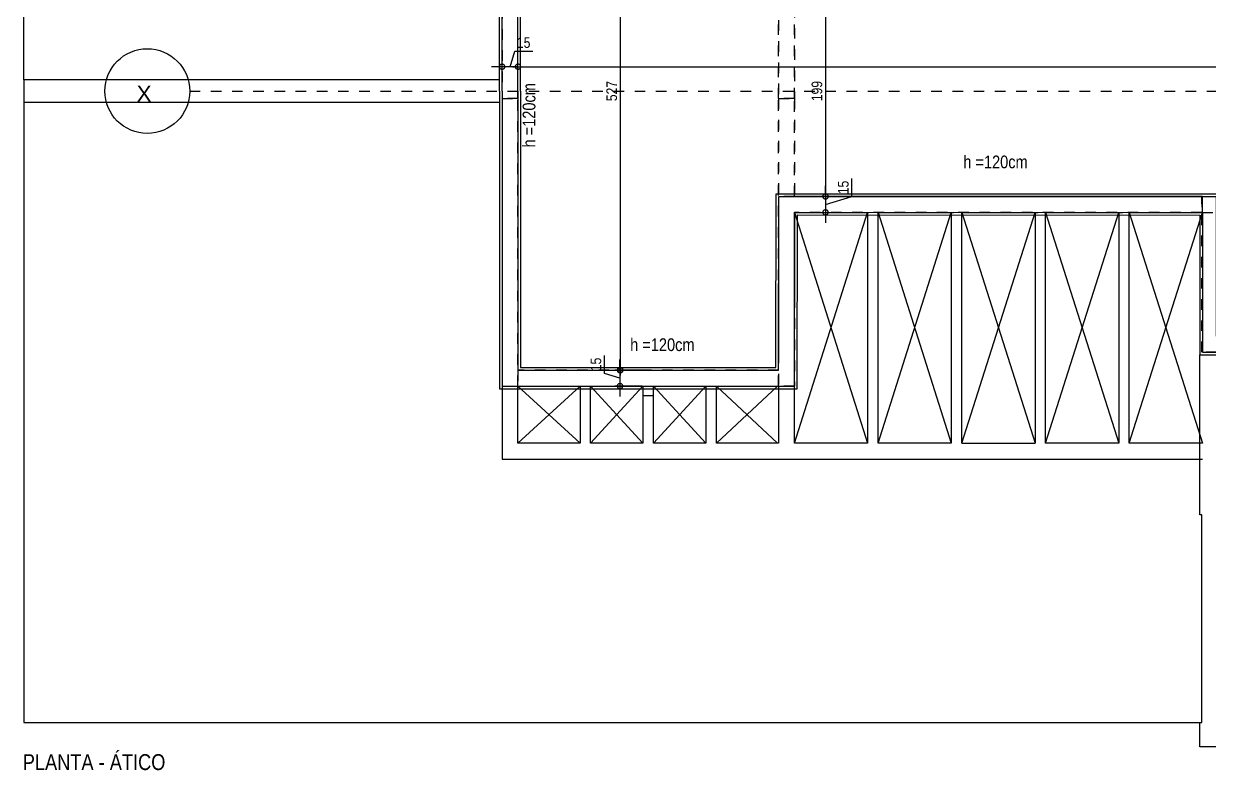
# Model space of a CAD drawing. Header units: metres. Extents: x -38 to 570, y -75 to 184.
# Drawn here: x -36.74 to -25.56, y -9.62 to -2.57 of the extents above; entities that cross this region are included whole.
import ezdxf

# ---------------------------------------------------------------- set-up
doc = ezdxf.new("R2010")
doc.units = ezdxf.units.M
for name, pattern in [('CONTINUOS', [0]), ('DASHEDX2', [1.5, 1, -0.5]), ('ESTILO_TQS_0001', [1, 0.7, -0.3]), ('ESTILO_TQS_0004', [1.12, 0.5, -0.2, 0.01, -0.2, 0.01, -0.2])]:
    doc.linetypes.add(name, pattern=pattern)
for name, color, linetype in [('1', 232, 'DASHEDX2'), ('201', 232, 'CONTINUOS'), ('205', 7, 'ESTILO_TQS_0004'), ('21', 232, 'Continuous'), ('210', 15, 'ESTILO_TQS_0001'), ('28', 232, 'Continuous'), ('29', 2, 'Continuous'), ('ARQ-ALV ACAB', 4, 'Continuous'), ('ARQ-AUX', 7, 'Continuous'), ('ARQ-AUX1', 1, 'Continuous'), ('ARQ-AUX2', 2, 'Continuous'), ('ARQ-DIM', 2, 'Continuous'), ('ARQ-TXT', 2, 'Continuous')]:
    doc.layers.add(name, color=color, linetype=linetype)
doc.styles.add('Adesa', font='ARIALN.TTF')
doc.styles.get("Standard").update_dxf_attribs({"font": 'arial.ttf'})
doc.dimstyles.new('ADESA 1-0050', dxfattribs={"dimtxt": 0.1, "dimasz": 0.1, "dimexe": 0.05, "dimexo": 0.05, "dimgap": 0.03, "dimtad": 1, "dimdec": 1, "dimlfac": 100, "dimzin": 12, "dimtxsty": 'Adesa', "dimblk": 'DOTSMALL', "dimcen": 1, "dimdle": 0.05, "dimclrd": 1, "dimclre": 1, "dimclrt": 256, "dimazin": 3, "dimtm": 1e-09, "dimtfac": 1, "dimtdec": 1, "dimtmove": 1, "dimatfit": 0, "dimldrblk": 'DOTSMALL', "dimfxl": 0.8, "dimtvp": 2, "dimtolj": 1, "dimtzin": 0, "dimarcsym": 0})

# ---------------------------------------------------------------- blocks, each defined once
blk = doc.blocks.new('EST-PR-012-BAR-R02')
at = {"layer": '1', "color": 1, "linetype": 'CONTINUOS'}
blk.add_line((-2789, -653), (-2720, -653), dxfattribs=at)
for points in [[(-2562, -435), (-2562, -420)], [(-2947, -569), (-2947, -435)], [(-2947, -435), (-2878, -435)], [(-2878, -435), (-2878, -653)], [(-2868, -435), (-2799, -435)], [(-2868, -653), (-2868, -435)], [(-2799, -435), (-2799, -653)], [(-2789, -435), (-2720, -435)], [(-2789, -653), (-2789, -435)], [(-2720, -435), (-2720, -653)], [(-2710, -435), (-2641, -435)], [(-2710, -653), (-2710, -435)], [(-2641, -435), (-2641, -653)], [(-2631, -435), (-2562, -435)], [(-2631, -653), (-2631, -435)], [(-2562, -435), (-2562, -445)], [(-3223, -599), (-3223, -668)], [(-3208, -653), (-3208, -599)], [(-3208, -599), (-3149.4, -599)], [(-3149.4, -599), (-3149.4, -653)], [(-3139.4, -599), (-3090, -599)], [(-3139.4, -653), (-3139.4, -599)], [(-3090, -599), (-3090, -653)], [(-3080, -599), (-3030.6, -599)], [(-3080, -653), (-3080, -599)], [(-3030.6, -599), (-3030.6, -653)], [(-3020.6, -599), (-2962, -599)], [(-3020.6, -653), (-3020.6, -599)], [(-2962, -599), (-2962, -653)], [(-2947, -653), (-2947, -599)], [(-3149.4, -653), (-3208, -653)], [(-3090, -653), (-3139.4, -653)], [(-3030.6, -653), (-3080, -653)], [(-2962, -653), (-3020.6, -653)], [(-2878, -653), (-2947, -653)], [(-2799, -653), (-2868, -653)], [(-2641, -653), (-2710, -653)], [(-2562, -653), (-2631, -653)], [(-3223, -668), (-3145.9, -668)], [(-3145.9, -668), (-3085.5, -668)], [(-3085.5, -668), (-3025.1, -668)], [(-3025.1, -668), (-2954.5, -668)], [(-2954.5, -668), (-2874, -668)], [(-2874, -668), (-2795, -668)], [(-2795, -668), (-2716, -668)], [(-2716, -668), (-2637, -668)], [(-2637, -668), (-2562, -668)]]:
    blk.add_lwpolyline(points, dxfattribs=at)
at = {"layer": '201', "color": 1, "linetype": 'CONTINUOS'}
for points in [[(-2874, -420), (-2947, -420)], [(-2795, -420), (-2874, -420)], [(-2716, -420), (-2795, -420)], [(-2637, -420), (-2716, -420)], [(-2562, -420), (-2637, -420)], [(-2962, -427.5), (-2962, -569)]]:
    blk.add_lwpolyline(points, dxfattribs=at)
at = {"layer": '21'}
for p, q in [((-2947, -653), (-2878, -435)), ((-2947, -435), (-2878, -653)), ((-2868, -653), (-2799, -435)), ((-2868, -435), (-2799, -653)), ((-2789, -653), (-2720, -435)), ((-2789, -435), (-2720, -653)), ((-2710, -653), (-2641, -435)), ((-2710, -435), (-2641, -653)), ((-2631, -653), (-2562, -435)), ((-2631, -435), (-2562, -653)), ((-3208, -653), (-3149.4, -599)), ((-3208, -599), (-3149.4, -653)), ((-3139.4, -653), (-3090, -599)), ((-3139.4, -599), (-3090, -653)), ((-3080, -653), (-3030.6, -599)), ((-3080, -599), (-3030.6, -653)), ((-3020.6, -653), (-2963, -599)), ((-3020.6, -599), (-2963, -653))]:
    blk.add_line(p, q, dxfattribs=at)
at = {"layer": '210'}
for p, q in [((-2562, -420), (-2549, -420)), ((-2562, -435), (-2549, -435))]:
    blk.add_line(p, q, dxfattribs=at)
blk = doc.blocks.new('est-lo-12-bar-r05')
at = {"layer": '1'}
for p, q in [((-3208.007243, -327.501694), (-3208.007243, -313.501694)), ((-2947.007243, -420.004079), (-2962.007243, -420.004079))]:
    blk.add_line(p, q, dxfattribs=at)
for points in [[(-3223.007243, -327.501694), (-3208.007243, -327.501694), (-3208.007243, -41.993684), (-3223.007243, -41.993684), (-3223.007243, -313.501694)], [(-3223.007243, -41.993684), (-3223.007243, -327.501694)], [(-2962.007243, -327.501694), (-2962.007243, -41.993684), (-2947.007243, -41.993684), (-2947.007243, -205.999307), (-2562.500061, -205.999307), (-2562.500061, -220.999307), (-2947.007243, -220.999307), (-2947.007243, -327.501694), (-2962.007243, -327.501694)], [(-2962.007243, -213.499307), (-2962.007243, -327.501694)], [(-2947.007243, -327.501694), (-2947.007243, -220.999307)], [(-3223.007243, -599.001687), (-3208.007243, -599.001687), (-3208.007243, -327.501694), (-3223.007243, -327.501694), (-3223.007243, -599.001687)], [(-3223.007243, -327.501694), (-3223.007243, -599.001687)], [(-3208.007243, -599.001687), (-3208.007243, -327.501694)], [(-2962.007243, -599.001687), (-2962.007243, -327.501694), (-2947.007243, -327.501694), (-2947.007243, -420.004079), (-2562.50002, -420.004079), (-2562.50002, -435.004079), (-2947.007243, -435.004079), (-2947.007243, -599.001687), (-2962.007243, -599.001687)], [(-2962.007243, -327.501694), (-2962.007243, -427.504079)], [(-2947.007243, -420.004079), (-2947.007243, -327.501694)], [(-2874.001301, -420.004079), (-2947.007243, -420.004079)], [(-2794.999792, -420.004079), (-2874.001301, -420.004079)], [(-2715.998282, -420.004079), (-2794.999792, -420.004079)], [(-2636.996772, -420.004079), (-2715.998282, -420.004079)], [(-2962.007243, -427.504079), (-2962.007243, -599.001687)], [(-2947.007243, -599.001687), (-2947.007243, -435.004079)], [(-2947.007243, -435.004079), (-2562.499583, -435.004079)], [(-3208.007243, -599.001687), (-2962.007243, -599.001687), (-2962.007243, -584.001687), (-3208.007243, -584.001687), (-3208.007243, -599.001687)], [(-2962.007243, -584.001687), (-3208.007243, -584.001687)], [(-3208.007243, -599.001687), (-2962.007243, -599.001687)]]:
    blk.add_lwpolyline(points, dxfattribs=at)
blk.add_lwpolyline([(-2562.50002, -420.004079), (-2548.499583, -420.004079), (-2548.499583, -567.001786), (-2562.50002, -567.001786)], close=True, dxfattribs=at)
at = {"layer": '205'}
blk.add_line((-3517.85276, -320.501693), (1995.986055, -320.501693), dxfattribs=at)
at = {"layer": '28'}
blk.add_circle((-3557.85276, -320.501693), 40, dxfattribs=at)
at = {"layer": '29'}
blk.add_text('X', height=15, dxfattribs=at).set_placement((-3567.85276, -330.501693))
blk = doc.blocks.new('COBERTURA')
at = {"layer": 'ARQ-ALV ACAB'}
for points in [[(-32.255, -3.205), (-32.255, -0.395), (-29.445, -0.395), (-29.446, -2.035), (-25.645, -2.035), (-25.645, -0.715), (-21.25, -0.715), (-21.25, 0.385), (-18.505, 0.385), (-18.505, -1.995), (-17.975, -1.995), (-17.975, -2.295), (-15.505, -2.295)], [(-32.055, -3.205), (-32.055, -0.595), (-29.645, -0.595), (-29.646, -2.235), (-25.445, -2.235), (-25.445, -0.915), (-21.05, -0.915), (-21.05, 0.185), (-18.705, 0.185), (-18.705, -2.185), (-18.165, -2.185), (-18.165, -2.475), (-15.505, -2.475)], [(-32.255, -3.205), (-32.255, -6.015), (-29.445, -6.015), (-29.443, -4.374), (-25.645, -4.376), (-25.643, -5.695), (-21.25, -5.695), (-21.25, -6.795), (-18.505, -6.795), (-18.505, -4.415), (-17.975, -4.415), (-17.975, -4.115), (-15.505, -4.115)], [(-32.055, -3.205), (-32.055, -5.815), (-29.645, -5.815), (-29.643, -4.174), (-25.465, -4.176), (-25.465, -5.494), (-21.05, -5.494), (-21.05, -6.595), (-18.705, -6.595), (-18.705, -4.225), (-18.165, -4.225), (-18.165, -3.935), (-15.505, -3.935)]]:
    blk.add_lwpolyline(points, dxfattribs=at)
at = {"layer": 'ARQ-AUX', "elevation": 0}
blk.add_lwpolyline([(-36.745, -3.1), (-36.745, 2.755), (-25.645, 2.755)], dxfattribs=at)
at = {"layer": 'ARQ-AUX'}
blk.add_lwpolyline([(-36.745, -3.31), (-36.745, -9.165), (-25.645, -9.165)], dxfattribs=at)
at = {"layer": 'ARQ-AUX1', "elevation": 0}
for points in [[(-32.255, -3.1), (-36.745, -3.1), (-36.745, -3.31), (-32.255, -3.31)], [(-25.465, -5.67), (-25.465, -7.205), (-25.485, -7.205), (-25.485, -9.395), (-25.645, -9.395), (-25.645, -9.165), (-25.625, -9.165), (-25.625, -7.205), (-25.645, -7.205), (-25.645, -5.695)], [(-30.9, -6.08), (-30.805, -6.08)]]:
    blk.add_lwpolyline(points, dxfattribs=at)
at = {"layer": 'ARQ-AUX2'}
for points in [[(-32.23, -3.205), (-32.23, -0.42), (-29.47, -0.42), (-29.471, -2.06), (-25.62, -2.06), (-25.62, -0.74), (-21.225, -0.74), (-21.225, 0.36), (-18.53, 0.36), (-18.53, -2.02), (-18, -2.02), (-18, -2.315), (-15.505, -2.315)], [(-32.08, -3.205), (-32.08, -0.57), (-29.62, -0.57), (-29.621, -2.21), (-25.47, -2.21), (-25.47, -0.89), (-21.075, -0.89), (-21.075, 0.21), (-18.68, 0.21), (-18.68, -2.16), (-18.14, -2.16), (-18.14, -2.455), (-15.513, -2.455)], [(-32.23, -3.205), (-32.23, -5.99), (-29.47, -5.99), (-29.468, -4.349), (-25.62, -4.351), (-25.618, -5.67), (-21.225, -5.67), (-21.225, -6.77), (-18.53, -6.77), (-18.53, -4.39), (-18, -4.39), (-18, -4.095), (-15.505, -4.095)], [(-32.08, -3.205), (-32.08, -5.84), (-29.62, -5.84), (-29.618, -4.199), (-25.49, -4.201), (-25.49, -5.519), (-21.075, -5.519), (-21.075, -6.62), (-18.68, -6.62), (-18.68, -4.255), (-18.14, -4.255), (-18.14, -3.955), (-15.505, -3.955)]]:
    blk.add_lwpolyline(points, dxfattribs=at)
at = {"linetype": 'Continuous', "xscale": 0.01, "yscale": 0.01, "zscale": 0.01}
for name, p in [('est-lo-12-bar-r05', (0, 0)), ('EST-PR-012-BAR-R02', (0, 0, 0))]:
    blk.add_blockref(name, p, dxfattribs=at)
blk = doc.blocks.new('_DotSmall')
at = {"color": 0, "linetype": 'ByBlock', "const_width": 0.5}
blk.add_lwpolyline([(-0.0625, 0, 1), (0.0625, 0, 1)], format="xyb", close=True, dxfattribs=at)
blk = doc.blocks.new('*D392')
at = {"layer": 'ARQ-DIM', "color": 1, "lineweight": -2, "transparency": 16777216}
for p, q in [((-31.114, -0.52), (-31.114, -5.89)), ((-31.079, -0.57), (-31.164, -0.57)), ((-31.081, -5.84), (-31.164, -5.84))]:
    blk.add_line(p, q, dxfattribs=at)
at = {"layer": 'Defpoints', "color": 0, "transparency": 16777216}
for p in [(-31.029, -0.57), (-31.114, -5.84), (-31.031, -5.84, 0)]:
    blk.add_point(p, dxfattribs=at)
at = {"layer": 'ARQ-DIM', "color": 1, "lineweight": -2, "transparency": 16777216, "xscale": 0.1, "yscale": 0.1, "zscale": 0.1}
for p, rotation in [((-31.114, -0.57), 90), ((-31.114, -5.84), 270)]:
    blk.add_blockref('_DotSmall', p, dxfattribs=dict(at, rotation=rotation))
at = {"layer": 'ARQ-DIM', "transparency": 16777216, "insert": (-31.195, -3.205), "char_height": 0.1, "attachment_point": 5, "rotation": 90, "style": 'Adesa'}
blk.add_mtext('\\A1;527', dxfattribs=at)
blk = doc.blocks.new('*D393')
at = {"layer": 'ARQ-DIM', "color": 1, "lineweight": -2, "transparency": 16777216}
for p, q in [((-31.263, -5.871), (-31.263, -5.701)), ((-31.117, -5.84), (-31.117, -5.74)), ((-31.117, -5.915), (-31.263, -5.871)), ((-30.905, -5.84), (-31.167, -5.84)), ((-31.117, -5.84), (-31.117, -5.99)), ((-31.117, -5.84), (-31.117, -5.99)), ((-30.909, -5.99), (-31.167, -5.99)), ((-31.117, -5.99), (-31.117, -6.09))]:
    blk.add_line(p, q, dxfattribs=at)
at = {"layer": 'Defpoints', "color": 0, "transparency": 16777216}
for p in [(-30.855, -5.84), (-31.117, -5.99), (-30.859, -5.99)]:
    blk.add_point(p, dxfattribs=at)
at = {"layer": 'ARQ-DIM', "color": 1, "lineweight": -2, "transparency": 16777216, "xscale": 0.1, "yscale": 0.1, "zscale": 0.1}
for p, rotation in [((-31.117, -5.84), 270), ((-31.117, -5.99), 90)]:
    blk.add_blockref('_DotSmall', p, dxfattribs=dict(at, rotation=rotation))
at = {"layer": 'ARQ-DIM', "transparency": 16777216, "insert": (-31.344, -5.786), "char_height": 0.1, "attachment_point": 5, "rotation": 90, "style": 'Adesa'}
blk.add_mtext('\\A1;15', dxfattribs=at)
blk = doc.blocks.new('*D395')
at = {"layer": 'ARQ-DIM', "color": 1, "lineweight": -2, "transparency": 16777216}
for p, q in [((-29.238, -2.21), (-29.127, -2.21)), ((-29.177, -2.16), (-29.177, -4.25)), ((-29.229, -4.2), (-29.127, -4.2))]:
    blk.add_line(p, q, dxfattribs=at)
at = {"layer": 'Defpoints', "color": 0, "transparency": 16777216}
for p in [(-29.288, -2.21), (-29.279, -4.2, 0), (-29.177, -4.2)]:
    blk.add_point(p, dxfattribs=at)
at = {"layer": 'ARQ-DIM', "color": 1, "lineweight": -2, "transparency": 16777216, "xscale": 0.1, "yscale": 0.1, "zscale": 0.1}
for p, rotation in [((-29.177, -2.21), 90), ((-29.177, -4.2), 270)]:
    blk.add_blockref('_DotSmall', p, dxfattribs=dict(at, rotation=rotation))
at = {"layer": 'ARQ-DIM', "transparency": 16777216, "insert": (-29.258, -3.205), "char_height": 0.1, "attachment_point": 5, "rotation": 90, "style": 'Adesa'}
blk.add_mtext('\\A1;199', dxfattribs=at)
blk = doc.blocks.new('*D396')
at = {"layer": 'ARQ-DIM', "color": 1, "lineweight": -2, "transparency": 16777216}
for p, q in [((-29.177, -4.2), (-29.177, -4.1)), ((-28.928, -4.2), (-28.928, -4.03)), ((-29.188, -4.2), (-29.127, -4.2)), ((-29.177, -4.275), (-28.928, -4.2)), ((-29.177, -4.2), (-29.177, -4.35)), ((-29.177, -4.2), (-29.177, -4.35)), ((-29.179, -4.35), (-29.127, -4.35)), ((-29.177, -4.35), (-29.177, -4.45))]:
    blk.add_line(p, q, dxfattribs=at)
at = {"layer": 'Defpoints', "color": 0, "transparency": 16777216}
for p in [(-29.238, -4.2, 0), (-29.229, -4.35, 0), (-29.177, -4.35)]:
    blk.add_point(p, dxfattribs=at)
at = {"layer": 'ARQ-DIM', "color": 1, "lineweight": -2, "transparency": 16777216, "xscale": 0.1, "yscale": 0.1, "zscale": 0.1}
for p, rotation in [((-29.177, -4.2), 270), ((-29.177, -4.35), 90)]:
    blk.add_blockref('_DotSmall', p, dxfattribs=dict(at, rotation=rotation))
at = {"layer": 'ARQ-DIM', "transparency": 16777216, "insert": (-29.009, -4.115), "char_height": 0.1, "attachment_point": 5, "rotation": 90, "style": 'Adesa'}
blk.add_mtext('\\A1;15', dxfattribs=at)
blk = doc.blocks.new('*D554')
at = {"layer": 'ARQ-DIM', "color": 1, "lineweight": -2, "transparency": 16777216}
for p, q in [((-32.13, -2.975), (-15.43, -2.975)), ((-32.08, -3.155), (-32.08, -2.925)), ((-15.48, -3.155), (-15.48, -2.925))]:
    blk.add_line(p, q, dxfattribs=at)
at = {"layer": 'Defpoints', "color": 0, "transparency": 16777216}
for p in [(-15.48, -2.975), (-32.08, -3.205, 0), (-15.48, -3.205, 0)]:
    blk.add_point(p, dxfattribs=at)
at = {"layer": 'ARQ-DIM', "color": 1, "lineweight": -2, "transparency": 16777216, "xscale": 0.1, "yscale": 0.1, "zscale": 0.1, "rotation": 180}
blk.add_blockref('_DotSmall', (-32.08, -2.975), dxfattribs=at)
at = {"layer": 'ARQ-DIM', "color": 1, "lineweight": -2, "transparency": 16777216, "xscale": 0.1, "yscale": 0.1, "zscale": 0.1}
blk.add_blockref('_DotSmall', (-15.48, -2.975), dxfattribs=at)
at = {"layer": 'ARQ-DIM', "transparency": 16777216, "insert": (-23.78, -2.894), "char_height": 0.1, "attachment_point": 5, "style": 'Adesa'}
blk.add_mtext('\\A1;1660', dxfattribs=at)
blk = doc.blocks.new('*D555')
at = {"layer": 'ARQ-DIM', "color": 1, "lineweight": -2, "transparency": 16777216}
for p, q in [((-32.155, -2.975), (-32.111, -2.829)), ((-32.111, -2.829), (-31.941, -2.829)), ((-32.23, -2.975), (-32.33, -2.975)), ((-32.23, -2.99), (-32.23, -2.925)), ((-32.08, -2.975), (-32.23, -2.975)), ((-32.08, -2.975), (-32.23, -2.975)), ((-32.08, -2.99), (-32.08, -2.925)), ((-32.08, -2.975), (-31.98, -2.975))]:
    blk.add_line(p, q, dxfattribs=at)
at = {"layer": 'Defpoints', "color": 0, "transparency": 16777216}
for p in [(-32.23, -2.975), (-32.23, -3.04, 0), (-32.08, -3.04, 0)]:
    blk.add_point(p, dxfattribs=at)
at = {"layer": 'ARQ-DIM', "color": 1, "lineweight": -2, "transparency": 16777216, "xscale": 0.1, "yscale": 0.1, "zscale": 0.1}
blk.add_blockref('_DotSmall', (-32.23, -2.975), dxfattribs=at)
at = {"layer": 'ARQ-DIM', "color": 1, "lineweight": -2, "transparency": 16777216, "xscale": 0.1, "yscale": 0.1, "zscale": 0.1, "rotation": 180}
blk.add_blockref('_DotSmall', (-32.08, -2.975), dxfattribs=at)
at = {"layer": 'ARQ-DIM', "transparency": 16777216, "insert": (-32.026, -2.748), "char_height": 0.1, "attachment_point": 5, "style": 'Adesa'}
blk.add_mtext('\\A1;15', dxfattribs=at)

msp = doc.modelspace()

# ---------------------------------------------------------------- block references
at = {"layer": 'ARQ-DIM'}
msp.add_blockref('COBERTURA', (0, 0), dxfattribs=at)

# ---------------------------------------------------------------- texts
at = {"layer": 'ARQ-TXT', "style": 'Adesa'}
msp.add_text('h =120cm', height=0.12, rotation=90, dxfattribs=at).set_placement((-31.9157, -3.7374, 0))
for p in [(-27.8768, -3.9339, 0), (-31.0209, -5.6595, 0)]:
    msp.add_text('h =120cm', height=0.12, dxfattribs=at).set_placement(p)
at = {"layer": 'ARQ-TXT', "ltscale": 0.5, "style": 'Adesa'}
msp.add_text('PLANTA - ÁTICO', height=0.15, dxfattribs=at).set_placement((-36.7538, -9.6155, 0))

# ---------------------------------------------------------------- dimensions: what is measured, and where the dimension line sits
at = {"layer": 'ARQ-DIM'}
dim = msp.add_linear_dim(base=(-31.1138, -5.8399, 0), p1=(-31.0291, -0.5699, 0), p2=(-31.0311, -5.8399), angle=90, dimstyle='ADESA 1-0050', override={"dimdec": 0}, dxfattribs=at)
dim.commit()
dim.dimension.update_dxf_attribs({"geometry": '*D392', "text_midpoint": (-31.1948, -3.2049, 0)})
for base, p1, p2, picture, middle in [((-29.1768, -4.2001, 0), (-29.2885, -2.2101, 0), (-29.2787, -4.2001, 0), '*D395', (-29.2578, -3.2051, 0)), ((-29.1766, -4.3496, 0), (-29.2385, -4.1996), (-29.2286, -4.3496), '*D396', (-29.0095, -4.1701, 0)), ((-31.1169, -5.99), (-30.8548, -5.8399), (-30.8589, -5.99), '*D393', (-31.344, -5.8411))]:
    dim = msp.add_linear_dim(base=base, p1=p1, p2=p2, angle=90, dimstyle='ADESA 1-0050', dxfattribs=at)
    dim.commit()
    dim.dimension.update_dxf_attribs({"geometry": picture, "text_midpoint": middle})
for base, p1, p2, picture, middle in [((-32.2301, -2.9747, 0), (-32.0801, -3.0398), (-32.2301, -3.0398), '*D555', (-32.0813, -2.7476, 0)), ((-15.48, -2.9747, 0), (-32.0801, -3.205), (-15.48, -3.205), '*D554', (-23.78, -2.8937, 0))]:
    dim = msp.add_linear_dim(base=base, p1=p1, p2=p2, dimstyle='ADESA 1-0050', dxfattribs=at)
    dim.commit()
    dim.dimension.update_dxf_attribs({"geometry": picture, "text_midpoint": middle})

doc.saveas('drawing.dxf')
